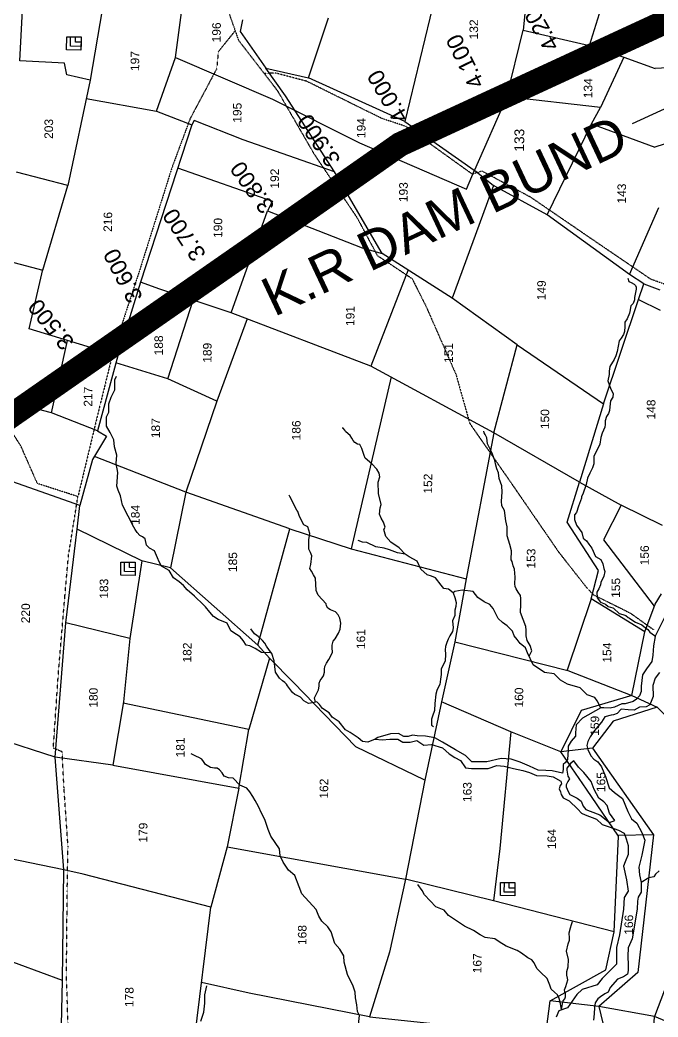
# Model space of a CAD drawing. Header units: inches. Extents: x 343459 to 349076, y 1589263 to 1597215.
# Drawn here: x 346356 to 347138, y 1591061 to 1592282 of the extents above; entities that cross this region are included whole.
import ezdxf

# ---------------------------------------------------------------- set-up
doc = ezdxf.new("R2010")
doc.units = ezdxf.units.IN
doc.header["$MEASUREMENT"] = 0
doc.linetypes.add('ACAD_ISO07W100', pattern=[3, 0, -3])
for name, color, linetype in [('BLOCK', 7, 'Continuous'), ('NALA', 4, 'Continuous'), ('SQUAREWELL', 5, 'Continuous'), ('SURVEY_BND', 7, 'Continuous'), ('SURVEY_NO', 7, 'Continuous')]:
    doc.layers.add(name, color=color, linetype=linetype)
doc.layers.add('FOOTPATH', color=150, linetype='ACAD_ISO07W100', lineweight=30)
doc.layers.add('ReservorLine_UTM44', color=7, linetype='Continuous', lineweight=30, true_color=0x9700a8)
doc.styles.get("Standard").update_dxf_attribs({"font": 'arial.ttf'})
doc.dimstyles.new('ISO-25', dxfattribs={"dimtxt": 2.5, "dimasz": 2.5, "dimexe": 1.25, "dimexo": 0.625, "dimtad": 1, "dimtxsty": 'Standard', "dimcen": 2.5, "dimadec": 0, "dimazin": 0, "dimtfac": 1, "dimtmove": 0, "dimatfit": 3, "dimfxl": 0, "dimarcsym": 0})

# ---------------------------------------------------------------- blocks, each defined once
blk = doc.blocks.new('123')
at = {"layer": 'SQUAREWELL'}
for points in [[(-3.04, 4.2), (0.8, 4.2), (0.8, 0), (-3.04, 0)], [(-1.97, 3.09), (0.8, 3.09), (0.8, 0), (-1.97, 0)], [(0.8, 0), (-0.8, 0), (-0.8, 1.65), (0.8, 1.65)]]:
    blk.add_lwpolyline(points, close=True, dxfattribs=at)

msp = doc.modelspace()

# ---------------------------------------------------------------- linework, layer by layer
at = {"layer": 'BLOCK', "color": 2}
for p in [(347111.1, 1592263), (347111.1, 1592263), (347020.3, 1592221.1), (347020.3, 1592221.1), (346929.5, 1592179.1), (346929.5, 1592179.1), (346838.7, 1592137.2), (346838.7, 1592137.2), (346755.2, 1592082.7), (346755.2, 1592082.7), (346673.3, 1592025.3), (346673.3, 1592025.3), (346591.3, 1591968.1), (346591.3, 1591968.1), (346509.2, 1591911), (346509.2, 1591911), (346427.1, 1591853.8), (346427.1, 1591853.8)]:
    msp.add_point(p, dxfattribs=at)
at = {"layer": 'FOOTPATH', "ltscale": 0.01}
for p, q in [((346610.5, 1592296), (346624.2, 1592257)), ((346620.1, 1592268.7), (346599.4, 1592243)), ((346624.2, 1592257), (346671.6, 1592195.8)), ((346599.4, 1592243), (346597.6, 1592222.4)), ((346597.6, 1592222.4), (346565.1, 1592161.4)), ((346669.1, 1592217), (346655.7, 1592216.3)), ((346707.5, 1592206.9), (346669.1, 1592217)), ((346799.9, 1592161.2), (346707.5, 1592206.9)), ((346671.6, 1592195.8), (346716.8, 1592117.7)), ((346565.1, 1592161.4), (346542.8, 1592101.5)), ((346829.3, 1592151.5), (346799.9, 1592161.2)), ((346910.7, 1592093), (346829.3, 1592151.5)), ((346716.8, 1592117.7), (346769.3, 1592039.9)), ((346542.8, 1592101.5), (346503.6, 1591976.9)), ((346922.4, 1592096.8), (346910.7, 1592093)), ((346982.5, 1592064.5), (346922.4, 1592096.8)), ((347052.3, 1592016.7), (346982.5, 1592064.5)), ((346769.3, 1592039.9), (346794.2, 1591993.5)), ((347129.2, 1591964.4), (347052.3, 1592016.7)), ((346794.2, 1591993.5), (346836.7, 1591965.3)), ((346503.6, 1591976.9), (346472, 1591880.8)), ((346836.7, 1591965.3), (346853.7, 1591931.7)), ((347258.2, 1591917.3), (347129.2, 1591964.4)), ((346853.7, 1591931.7), (346890.7, 1591847.4)), ((346472, 1591880.8), (346454.7, 1591811)), ((346890.7, 1591847.4), (346907.5, 1591787.7)), ((346454.7, 1591811), (346427.5, 1591698.1)), ((346357.6, 1591760.2), (346333.5, 1591797.8)), ((346907.5, 1591787.7), (346955.8, 1591718.3)), ((346377.9, 1591714.1), (346357.6, 1591760.2)), ((346427.5, 1591698.1), (346377.9, 1591714.1)), ((346955.8, 1591718.3), (347016.6, 1591629.9)), ((346415.9, 1591625.3), (346427.5, 1591698.1)), ((347016.6, 1591629.9), (347050.7, 1591586.6)), ((346411.4, 1591574.1), (346415.9, 1591625.3)), ((347050.7, 1591586.6), (347059.5, 1591577.7)), ((347059.5, 1591577.7), (347104.3, 1591555.4)), ((346403.5, 1591480.2), (346411.4, 1591574.1)), ((347104.3, 1591555.4), (347132.8, 1591535)), ((346397.4, 1591390), (346403.5, 1591480.2)), ((346408.2, 1591385.5), (346397.4, 1591390)), ((346410.5, 1591341.3), (346408.2, 1591385.5)), ((346415.4, 1591270), (346410.5, 1591341.3)), ((346414.4, 1591214.3), (346415.4, 1591270)), ((346413.5, 1591112.8), (346414.4, 1591214.3)), ((346416, 1591033.4), (346413.5, 1591112.8))]:
    msp.add_line(p, q, dxfattribs=at)
at = {"layer": 'NALA'}
for p, q in [((347101, 1591965.7), (347102.2, 1591961.7)), ((347102.2, 1591961.7), (347105.3, 1591960.2)), ((347105.3, 1591960.2), (347109, 1591958.5)), ((347109, 1591958.5), (347110.7, 1591956.6)), ((347110.7, 1591956.6), (347111.5, 1591954.7)), ((347111.5, 1591952), (347109.5, 1591941.8)), ((347111.5, 1591954.7), (347111.5, 1591952)), ((347105, 1591931.9), (347103.5, 1591924.7)), ((347107.9, 1591934.7), (347105, 1591931.9)), ((347109.3, 1591939.3), (347107.9, 1591934.7)), ((347109.5, 1591941.8), (347109.3, 1591939.3)), ((347103.4, 1591922.8), (347100.3, 1591915.7)), ((347103.5, 1591924.7), (347103.4, 1591922.8)), ((347097.3, 1591906.5), (347097.1, 1591900.4)), ((347097.6, 1591911.6), (347097.3, 1591906.5)), ((347100.3, 1591915.7), (347097.6, 1591911.6)), ((347095.8, 1591896.5), (347093, 1591892)), ((347097.1, 1591900.4), (347095.8, 1591896.5)), ((347090.7, 1591888.8), (347088.3, 1591875.7)), ((347093, 1591892), (347090.7, 1591888.8)), ((347086.4, 1591870.7), (347084.6, 1591865.9)), ((347088.3, 1591875.7), (347086.4, 1591870.7)), ((347079, 1591857.6), (347078.5, 1591851.6)), ((347084.6, 1591865.9), (347079, 1591857.6)), ((346472.6, 1591841.2), (346474.7, 1591845.6)), ((347078.5, 1591847.7), (347076.8, 1591839.9)), ((347078.5, 1591851.6), (347078.5, 1591847.7)), ((346472.7, 1591828.7), (346472.6, 1591841.2)), ((347076.8, 1591839.9), (347080.3, 1591829.5)), ((346468.4, 1591820), (346472.7, 1591828.7)), ((347080.3, 1591829.5), (347083.3, 1591824.5)), ((347083.3, 1591824.5), (347082.6, 1591820)), ((346465.3, 1591811.9), (346468.4, 1591820)), ((346465.5, 1591801.7), (346465.3, 1591811.9)), ((347079.9, 1591815.3), (347079, 1591808.1)), ((347082.6, 1591820), (347079.9, 1591815.3)), ((346462.5, 1591796), (346465.5, 1591801.7)), ((347077.4, 1591800), (347075.1, 1591796.3)), ((347078.9, 1591803.6), (347077.4, 1591800)), ((347079, 1591808.1), (347078.9, 1591803.6)), ((346462.7, 1591784.5), (346462.5, 1591796)), ((346467, 1591776.5), (346462.7, 1591784.5)), ((347073.6, 1591786.3), (347072.9, 1591783.2)), ((347075.1, 1591796.3), (347073.6, 1591791)), ((347073.6, 1591791), (347073.6, 1591786.3)), ((346471.5, 1591767.6), (346467, 1591776.5)), ((346752.3, 1591782.1), (346751.4, 1591782.1)), ((346754.4, 1591779.4), (346752.3, 1591782.1)), ((346755.5, 1591777.8), (346754.4, 1591779.4)), ((346758.6, 1591775), (346755.5, 1591777.8)), ((346760.9, 1591772.8), (346758.6, 1591775)), ((346762.9, 1591769.8), (346760.9, 1591772.8)), ((346925.1, 1591776.4), (346924.6, 1591778.1)), ((346926.5, 1591774.1), (346925.1, 1591776.4)), ((346928.4, 1591769.9), (346926.5, 1591774.1)), ((347069.9, 1591775.6), (347067.9, 1591770.6)), ((347072.9, 1591783.2), (347069.9, 1591775.6)), ((346472.4, 1591759.2), (346471.5, 1591767.6)), ((346764.5, 1591766.8), (346762.9, 1591769.8)), ((346766.6, 1591764.3), (346764.5, 1591766.8)), ((346769.9, 1591762.2), (346766.6, 1591764.3)), ((346772.8, 1591762.1), (346769.9, 1591762.2)), ((346775.3, 1591757.2), (346772.8, 1591762.1)), ((346929.2, 1591762.6), (346928.4, 1591769.9)), ((346930.7, 1591759.6), (346929.2, 1591762.6)), ((347067, 1591762.3), (347059.6, 1591747.2)), ((347067.9, 1591770.6), (347067, 1591762.3)), ((346475.1, 1591748.8), (346472.4, 1591759.2)), ((346474.5, 1591738.7), (346475.1, 1591748.8)), ((346778.1, 1591748.4), (346775.3, 1591757.2)), ((346779.6, 1591745.1), (346778.1, 1591748.4)), ((346932.6, 1591756.1), (346930.7, 1591759.6)), ((346935.2, 1591750.1), (346932.6, 1591756.1)), ((346936.7, 1591746.8), (346935.2, 1591750.1)), ((346476.3, 1591727.7), (346474.5, 1591738.7)), ((346787.6, 1591738.3), (346779.6, 1591745.1)), ((346793.7, 1591731.6), (346787.6, 1591738.3)), ((346938.4, 1591742.3), (346936.7, 1591746.8)), ((346939.6, 1591736.8), (346938.4, 1591742.3)), ((346940.5, 1591732), (346939.6, 1591736.8)), ((347059.5, 1591738.4), (347058, 1591733.2)), ((347059.6, 1591747.2), (347059.5, 1591738.4)), ((346475.1, 1591710.7), (346476.3, 1591727.7)), ((346796.7, 1591726.8), (346793.7, 1591731.6)), ((346797.2, 1591722.5), (346796.7, 1591726.8)), ((346942.6, 1591727.3), (346940.5, 1591732)), ((346943.5, 1591720.1), (346942.6, 1591727.3)), ((347054.5, 1591727), (347051.6, 1591720.6)), ((347058, 1591733.2), (347054.5, 1591727)), ((346795.5, 1591715.6), (346797.2, 1591722.5)), ((346795.6, 1591702), (346795.5, 1591715.6)), ((346946.9, 1591711.2), (346943.5, 1591720.1)), ((346947.1, 1591703.4), (346946.9, 1591711.2)), ((347050.1, 1591713.1), (347046.1, 1591701.1)), ((347051.6, 1591720.6), (347050.1, 1591713.1)), ((346476.9, 1591706.1), (346475.1, 1591710.7)), ((346479.5, 1591699.2), (346476.9, 1591706.1)), ((346482.2, 1591687.5), (346479.5, 1591699.2)), ((346687.1, 1591698.4), (346686.2, 1591700)), ((346798.9, 1591688.3), (346795.6, 1591702)), ((346946.3, 1591692.3), (346947.1, 1591703.4)), ((347046.1, 1591701.1), (347044.5, 1591698.3)), ((346495.9, 1591660.5), (346482.2, 1591687.5)), ((346688.7, 1591695.3), (346687.1, 1591698.4)), ((346691.4, 1591690), (346688.7, 1591695.3)), ((346695.8, 1591681.6), (346691.4, 1591690)), ((346797.9, 1591684.4), (346798.9, 1591688.3)), ((346946.7, 1591686.6), (346946.3, 1591692.3)), ((346950.1, 1591680.9), (346946.7, 1591686.6)), ((347040.9, 1591686.5), (347038.3, 1591678.8)), ((347044.6, 1591696), (347040.9, 1591686.5)), ((347044.5, 1591698.3), (347044.6, 1591696)), ((346696.8, 1591679.9), (346695.8, 1591681.6)), ((346698.6, 1591674.9), (346696.8, 1591679.9)), ((346701.7, 1591667.9), (346698.6, 1591674.9)), ((346797.1, 1591676.4), (346797.9, 1591684.4)), ((346798.9, 1591671.6), (346797.1, 1591676.4)), ((346951.8, 1591668.5), (346950.1, 1591680.9)), ((347036, 1591675.6), (347035.7, 1591670.1)), ((347038.3, 1591678.8), (347036, 1591675.6)), ((346704.1, 1591663.5), (346701.7, 1591667.9)), ((346709, 1591661.2), (346704.1, 1591663.5)), ((346801.7, 1591666.7), (346798.9, 1591671.6)), ((346804, 1591660.6), (346801.7, 1591666.7)), ((346953.2, 1591661), (346951.8, 1591668.5)), ((347035.7, 1591670.1), (347038.1, 1591663.1)), ((347038.1, 1591663.1), (347044.8, 1591654.1)), ((346497.6, 1591658), (346495.9, 1591660.5)), ((346499.9, 1591654.2), (346497.6, 1591658)), ((346503.5, 1591650.6), (346499.9, 1591654.2)), ((346506.5, 1591649), (346503.5, 1591650.6)), ((346711.7, 1591652.7), (346709, 1591661.2)), ((346710.5, 1591645.2), (346711.7, 1591652.7)), ((346802.2, 1591657.6), (346804, 1591660.6)), ((346804.9, 1591649.1), (346802.2, 1591657.6)), ((346953.3, 1591649.9), (346953.2, 1591661)), ((346956.7, 1591639.5), (346953.3, 1591649.9)), ((347044.8, 1591654.1), (347046.3, 1591647.2)), ((346509.7, 1591646.3), (346506.5, 1591649)), ((346511.4, 1591638.8), (346509.7, 1591646.3)), ((346515.2, 1591634.9), (346511.4, 1591638.8)), ((346710.4, 1591640.2), (346710.5, 1591645.2)), ((346710.5, 1591633.9), (346710.4, 1591640.2)), ((346776.3, 1591642.1), (346770.8, 1591644.4)), ((346781.4, 1591641.8), (346776.3, 1591642.1)), ((346792.3, 1591636.5), (346781.4, 1591641.8)), ((346811, 1591642.2), (346804.9, 1591649.1)), ((346821.1, 1591635.2), (346811, 1591642.2)), ((346958.8, 1591631.7), (346956.7, 1591639.5)), ((347046.3, 1591647.2), (347050.7, 1591644)), ((347050.7, 1591644), (347053.5, 1591640)), ((347053.5, 1591640), (347057.1, 1591634.8)), ((346521.5, 1591631.7), (346515.2, 1591634.9)), ((346524.9, 1591623.2), (346521.5, 1591631.7)), ((346712.6, 1591629.7), (346710.5, 1591633.9)), ((346714.2, 1591625.6), (346712.6, 1591629.7)), ((346712.7, 1591615.1), (346714.2, 1591625.6)), ((346802.6, 1591635), (346792.3, 1591636.5)), ((346809.1, 1591632.9), (346802.6, 1591635)), ((346819, 1591629.3), (346809.1, 1591632.9)), ((346828.4, 1591627.6), (346819, 1591629.3)), ((346828.4, 1591627.6), (346821.1, 1591635.2)), ((346833.4, 1591624.5), (346828.4, 1591627.6)), ((346958.3, 1591620.6), (346958.8, 1591631.7)), ((347057.1, 1591634.8), (347061.4, 1591624.6)), ((346526.9, 1591618.1), (346524.9, 1591623.2)), ((346530, 1591612.8), (346526.9, 1591618.1)), ((346711.7, 1591610.1), (346712.7, 1591615.1)), ((346843.1, 1591619.2), (346833.4, 1591624.5)), ((346847.6, 1591609.1), (346843.1, 1591619.2)), ((346959.4, 1591618.8), (346958.3, 1591620.6)), ((346960.8, 1591613.1), (346959.4, 1591618.8)), ((347061.4, 1591624.6), (347068.1, 1591621.1)), ((347068.1, 1591621.1), (347070.5, 1591615.6)), ((347070.5, 1591615.6), (347071.9, 1591609.9)), ((346539.2, 1591607.7), (346530, 1591612.8)), ((346544.5, 1591598.4), (346539.2, 1591607.7)), ((346713.5, 1591606.8), (346711.7, 1591610.1)), ((346716, 1591602.1), (346713.5, 1591606.8)), ((346718.6, 1591598.2), (346716, 1591602.1)), ((346855.3, 1591602.3), (346847.6, 1591609.1)), ((346860.5, 1591600.5), (346855.3, 1591602.3)), ((346962.5, 1591609.2), (346960.8, 1591613.1)), ((346962.9, 1591604.3), (346962.5, 1591609.2)), ((346963.1, 1591599.3), (346962.9, 1591604.3)), ((347072.8, 1591606.5), (347071.6, 1591600.6)), ((347071.9, 1591609.9), (347072.8, 1591606.5)), ((346551.5, 1591593.5), (346544.5, 1591598.4)), ((346557, 1591589.4), (346551.5, 1591593.5)), ((346561.3, 1591583.9), (346557, 1591589.4)), ((346719.5, 1591583.2), (346718.6, 1591598.2)), ((346865.7, 1591598.5), (346860.5, 1591600.5)), ((346872.7, 1591589.6), (346865.7, 1591598.5)), ((346875.9, 1591585.4), (346872.7, 1591589.6)), ((346962.7, 1591591.3), (346963.1, 1591599.3)), ((346963.1, 1591588.1), (346962.7, 1591591.3)), ((347067.7, 1591590.1), (347065.6, 1591585)), ((347068.1, 1591592.8), (347067.7, 1591590.1)), ((347071.6, 1591600.6), (347068.1, 1591592.8)), ((346570.4, 1591576), (346561.3, 1591583.9)), ((346722, 1591577.5), (346719.5, 1591583.2)), ((346731.5, 1591566.7), (346722, 1591577.5)), ((346881.6, 1591584.9), (346875.9, 1591585.4)), ((346887.3, 1591580.1), (346881.6, 1591584.9)), ((346889.2, 1591581.7), (346887.3, 1591580.1)), ((346887.3, 1591580.1), (346889.3, 1591574.7)), ((346898.1, 1591583.4), (346889.2, 1591581.7)), ((346911.9, 1591581.8), (346898.1, 1591583.4)), ((346917.6, 1591574.7), (346911.9, 1591581.8)), ((346964.5, 1591585.3), (346963.1, 1591588.1)), ((346966.8, 1591581.2), (346964.5, 1591585.3)), ((346969.5, 1591577), (346966.8, 1591581.2)), ((346970, 1591573.1), (346969.5, 1591577)), ((347065.6, 1591585), (347063, 1591581.2)), ((347063, 1591581.2), (347063.5, 1591574.2)), ((347134.6, 1591526.9), (347160.6, 1591579.1)), ((346581.2, 1591565.6), (346570.4, 1591576)), ((346583.8, 1591563), (346581.2, 1591565.6)), ((346732.1, 1591564.4), (346731.5, 1591566.7)), ((346733.5, 1591561.4), (346732.1, 1591564.4)), ((346889.3, 1591574.7), (346890.7, 1591568.4)), ((346890.7, 1591568.4), (346890.5, 1591563.4)), ((346925.1, 1591569.1), (346917.6, 1591574.7)), ((346932.2, 1591566.1), (346925.1, 1591569.1)), ((346936.1, 1591561), (346932.2, 1591566.1)), ((346969.8, 1591556.3), (346970, 1591566.3)), ((346970, 1591566.3), (346970, 1591573.1)), ((347063.5, 1591574.2), (347067.5, 1591568.9)), ((347067.5, 1591568.9), (347073.8, 1591566.4)), ((347073.8, 1591566.4), (347077.1, 1591563.6)), ((346589.2, 1591556.6), (346583.8, 1591563)), ((346593.5, 1591551.2), (346589.2, 1591556.6)), ((346736.9, 1591559.3), (346733.5, 1591561.4)), ((346743, 1591556.8), (346736.9, 1591559.3)), ((346746.2, 1591553.4), (346743, 1591556.8)), ((346748.5, 1591549), (346746.2, 1591553.4)), ((346889.4, 1591552.5), (346886.3, 1591545.9)), ((346890.5, 1591563.4), (346889.4, 1591559)), ((346889.4, 1591559), (346889.4, 1591556.5)), ((346889.4, 1591556.5), (346889.4, 1591552.5)), ((346942.5, 1591548.8), (346936.1, 1591561)), ((346976.2, 1591539.1), (346969.8, 1591556.3)), ((347077.1, 1591563.6), (347082.8, 1591562)), ((347082.8, 1591562), (347083.6, 1591561.4)), ((347083.6, 1591561.4), (347090.4, 1591555.1)), ((347090.4, 1591555.1), (347095.2, 1591553.7)), ((347095.2, 1591553.7), (347098.7, 1591552.6)), ((347098.7, 1591552.6), (347101.5, 1591550.2)), ((346599.4, 1591547.6), (346593.5, 1591551.2)), ((346610.3, 1591543.2), (346599.4, 1591547.6)), ((346614.9, 1591533.6), (346610.3, 1591543.2)), ((346749.5, 1591543), (346748.5, 1591549)), ((346748.6, 1591535.8), (346749.5, 1591543)), ((346886.3, 1591545.9), (346887, 1591537.2)), ((346947.7, 1591543.9), (346942.5, 1591548.8)), ((346953.2, 1591540), (346947.7, 1591543.9)), ((346959.8, 1591533.3), (346953.2, 1591540)), ((347101.5, 1591550.2), (347103.1, 1591549.1)), ((347103.1, 1591549.1), (347105.9, 1591547)), ((347105.9, 1591547), (347110.7, 1591544.2)), ((347110.7, 1591544.2), (347118.3, 1591541)), ((347118.3, 1591541), (347122.9, 1591537.4)), ((346621.7, 1591529.3), (346614.9, 1591533.6)), ((346626.1, 1591526.5), (346621.7, 1591529.3)), ((346643.7, 1591530.2), (346639.5, 1591536)), ((346646.6, 1591527.8), (346643.7, 1591530.2)), ((346648.3, 1591526.7), (346646.6, 1591527.8)), ((346742.8, 1591524), (346746.8, 1591530.7)), ((346746.8, 1591530.7), (346748.6, 1591535.8)), ((346886.2, 1591533), (346883.2, 1591527.5)), ((346887, 1591537.2), (346886.2, 1591533)), ((346962, 1591527.7), (346959.8, 1591533.3)), ((346965.4, 1591523), (346962, 1591527.7)), ((346976.8, 1591534.3), (346976.2, 1591539.1)), ((346976.8, 1591527.6), (346976.8, 1591534.3)), ((347122.9, 1591537.4), (347125.5, 1591535.3)), ((347125.5, 1591535.3), (347128.3, 1591531.9)), ((347128.3, 1591531.9), (347130.8, 1591530)), ((347130.8, 1591530), (347133.9, 1591528)), ((347133.9, 1591528), (347134.6, 1591526.9)), ((346629.8, 1591521.9), (346626.1, 1591526.5)), ((346633.8, 1591516.2), (346629.8, 1591521.9)), ((346638.2, 1591515.3), (346633.8, 1591516.2)), ((346653.6, 1591521.7), (346648.3, 1591526.7)), ((346656.5, 1591518.4), (346653.6, 1591521.7)), ((346658.7, 1591514.7), (346656.5, 1591518.4)), ((346738.8, 1591516.1), (346740.2, 1591521.2)), ((346738.8, 1591513), (346738.8, 1591516.1)), ((346740.2, 1591521.2), (346742.8, 1591524)), ((346879.3, 1591519.4), (346877.8, 1591514.6)), ((346881.1, 1591523.5), (346879.3, 1591519.4)), ((346883.2, 1591527.5), (346881.1, 1591523.5)), ((346969.3, 1591518.3), (346965.4, 1591523)), ((346975.8, 1591513), (346969.3, 1591518.3)), ((346978, 1591521.9), (346976.8, 1591527.6)), ((346981.4, 1591515.9), (346978, 1591521.9)), ((346983.4, 1591509.1), (346981.4, 1591515.9)), ((347134.6, 1591526.9), (347132.7, 1591515.1)), ((346644.7, 1591512.2), (346638.2, 1591515.3)), ((346652.6, 1591507.1), (346644.7, 1591512.2)), ((346664.5, 1591506.7), (346652.6, 1591507.1)), ((346662.1, 1591509.7), (346658.7, 1591514.7)), ((346665.2, 1591505.9), (346662.1, 1591509.7)), ((346667.9, 1591497.1), (346665.2, 1591505.9)), ((346737.4, 1591503.1), (346739.2, 1591507.5)), ((346739.2, 1591507.5), (346738.8, 1591513)), ((346878, 1591505.1), (346877.4, 1591496.6)), ((346877.8, 1591514.6), (346877.6, 1591510.6)), ((346877.6, 1591510.6), (346878, 1591505.1)), ((346978.3, 1591506.6), (346975.8, 1591513)), ((346985.2, 1591492), (346978.3, 1591506.6)), ((346980.2, 1591502.7), (346983.4, 1591509.1)), ((347131.7, 1591503.7), (347130.5, 1591496.2)), ((347132.7, 1591515.1), (347131.7, 1591503.7)), ((346669.4, 1591482.9), (346667.9, 1591497.1)), ((346729.8, 1591489.8), (346731.9, 1591493.9)), ((346731.9, 1591493.9), (346734.9, 1591498.7)), ((346734.9, 1591498.7), (346737.4, 1591503.1)), ((346874.5, 1591491.1), (346872.4, 1591486.7)), ((346877.4, 1591496.6), (346874.5, 1591491.1)), ((346999, 1591482.5), (346985.2, 1591492)), ((347130.5, 1591496.2), (347123.9, 1591487.1)), ((346672.2, 1591479.2), (346669.4, 1591482.9)), ((346674.5, 1591475.5), (346672.2, 1591479.2)), ((346728.3, 1591478.6), (346729.5, 1591482.9)), ((346729.5, 1591486.6), (346729.8, 1591489.8)), ((346729.5, 1591482.9), (346729.5, 1591486.6)), ((346872.3, 1591480), (346871.8, 1591474.5)), ((346872.4, 1591486.7), (346872.3, 1591480)), ((347010.9, 1591480.9), (346999, 1591482.5)), ((347018.8, 1591473.1), (347010.9, 1591480.9)), ((347119.2, 1591479.8), (347117.6, 1591466)), ((347123.9, 1591487.1), (347119.2, 1591479.8)), ((347140, 1591482.5), (347134.8, 1591475.7)), ((346678.2, 1591472.3), (346674.5, 1591475.5)), ((346681, 1591470.3), (346678.2, 1591472.3)), ((346682.9, 1591468.2), (346681, 1591470.3)), ((346684.4, 1591466.3), (346682.9, 1591468.2)), ((346722.9, 1591466), (346723, 1591469.7)), ((346723, 1591469.7), (346724.3, 1591472.7)), ((346724.3, 1591472.7), (346726.8, 1591475.9)), ((346726.8, 1591475.9), (346728.3, 1591478.6)), ((346870.7, 1591468), (346868.7, 1591464.2)), ((346871.8, 1591474.5), (346870.7, 1591468)), ((347027.3, 1591468.4), (347018.8, 1591473.1)), ((347042.7, 1591464), (347027.3, 1591468.4)), ((347134.8, 1591475.7), (347131.7, 1591466.6)), ((346686.7, 1591463.2), (346684.4, 1591466.3)), ((346690.3, 1591458.1), (346686.7, 1591463.2)), ((346693.2, 1591455.6), (346690.3, 1591458.1)), ((346696.3, 1591454.5), (346693.2, 1591455.6)), ((346700.1, 1591452.6), (346696.3, 1591454.5)), ((346717.2, 1591451.8), (346722.2, 1591461.2)), ((346722.2, 1591461.2), (346722.9, 1591466)), ((346866, 1591456), (346864.6, 1591444.6)), ((346867.3, 1591460.5), (346866, 1591456)), ((346868.7, 1591464.2), (346867.3, 1591460.5)), ((347051.4, 1591455.4), (347042.7, 1591464)), ((347060.8, 1591452.2), (347051.4, 1591455.4)), ((347117.6, 1591459.3), (347115.4, 1591454.2)), ((347117.6, 1591466), (347117.6, 1591459.3)), ((347131.7, 1591466.6), (347132.2, 1591453.3)), ((346704.3, 1591447.8), (346700.1, 1591452.6)), ((346710, 1591444.7), (346704.3, 1591447.8)), ((346716.8, 1591445.8), (346710, 1591444.7)), ((346720.2, 1591446.6), (346716.8, 1591445.8)), ((346718.5, 1591446.2), (346717.2, 1591451.8)), ((346723.3, 1591443.4), (346720.2, 1591446.6)), ((346727, 1591438.4), (346723.3, 1591443.4)), ((346864.6, 1591444.6), (346864.5, 1591436)), ((347063.6, 1591448.1), (347060.8, 1591452.2)), ((347068.2, 1591439.2), (347063.6, 1591448.1)), ((347093.9, 1591444.3), (347084.8, 1591440.2)), ((347097.9, 1591444.3), (347093.9, 1591444.3)), ((347107.9, 1591447), (347097.9, 1591444.3)), ((347111.9, 1591450), (347107.9, 1591447)), ((347115.4, 1591454.2), (347111.9, 1591450)), ((347128.3, 1591442.9), (347123.8, 1591440.6)), ((347132.2, 1591453.3), (347128.3, 1591442.9)), ((346735.4, 1591433.3), (346727, 1591438.4)), ((346739, 1591428.1), (346735.4, 1591433.3)), ((346864.5, 1591436), (346861.8, 1591429.1)), ((347068.2, 1591439.2), (347045.6, 1591426.6)), ((347071.7, 1591439.2), (347068.2, 1591439.2)), ((347079.4, 1591439.1), (347071.7, 1591439.2)), ((347080.9, 1591430.2), (347073, 1591428.3)), ((347084.8, 1591440.2), (347079.4, 1591439.1)), ((347083.8, 1591430.6), (347080.9, 1591430.2)), ((347088, 1591432.6), (347083.8, 1591430.6)), ((347092.8, 1591437.6), (347088, 1591432.6)), ((347101.6, 1591437.1), (347092.8, 1591437.6)), ((347109, 1591436.4), (347101.6, 1591437.1)), ((347115.3, 1591440), (347109, 1591436.4)), ((347123.8, 1591440.6), (347115.3, 1591440)), ((346747.4, 1591422.1), (346739, 1591428.1)), ((346755.5, 1591412.5), (346747.4, 1591422.1)), ((346860.6, 1591425.3), (346860.5, 1591418)), ((346860.5, 1591418), (346863.1, 1591416.4)), ((346861.8, 1591429.1), (346860.6, 1591425.3)), ((347037.9, 1591418.5), (347037.1, 1591408.9)), ((347045.6, 1591426.6), (347037.9, 1591418.5)), ((347069.1, 1591422), (347060.3, 1591411.7)), ((347073, 1591428.3), (347069.1, 1591422)), ((346761.1, 1591409), (346755.5, 1591412.5)), ((346766.1, 1591405.7), (346761.1, 1591409)), ((346770.9, 1591402.6), (346766.1, 1591405.7)), ((346810.6, 1591407.7), (346794.9, 1591402.9)), ((346820.1, 1591407.8), (346810.6, 1591407.7)), ((346826.9, 1591404.3), (346820.1, 1591407.8)), ((346837.4, 1591405.8), (346832, 1591404.2)), ((346843.2, 1591405), (346837.4, 1591405.8)), ((347037.1, 1591408.9), (347037, 1591404.7)), ((347060.3, 1591411.7), (347055.1, 1591404)), ((346776, 1591398.2), (346770.9, 1591402.6)), ((346782.8, 1591397.5), (346776, 1591398.2)), ((346791.6, 1591400.8), (346782.8, 1591397.5)), ((346794.9, 1591402.9), (346791.6, 1591400.8)), ((346791.6, 1591400.8), (346800.2, 1591400.3)), ((346800.2, 1591400.3), (346809.5, 1591400.9)), ((346809.5, 1591400.9), (346819.3, 1591400.8)), ((346819.3, 1591400.8), (346825.5, 1591397.3)), ((346825.5, 1591397.3), (346834.4, 1591397.4)), ((346832, 1591404.2), (346826.9, 1591404.3)), ((346834.4, 1591397.4), (346842.8, 1591399.2)), ((346842.8, 1591399.2), (346851.1, 1591393.8)), ((346853.4, 1591404.7), (346843.2, 1591405)), ((346851.1, 1591393.8), (346860.8, 1591394.4)), ((346864.8, 1591402.5), (346853.4, 1591404.7)), ((346860.8, 1591394.4), (346874.1, 1591390.5)), ((346874.3, 1591397.1), (346864.8, 1591402.5)), ((346890, 1591387.8), (346874.3, 1591397.1)), ((347031.9, 1591398.5), (347028.1, 1591392.4)), ((347037, 1591404.7), (347031.9, 1591398.5)), ((347052, 1591398.3), (347050.8, 1591393.1)), ((347055.1, 1591404), (347052, 1591398.3)), ((346572.7, 1591379.8), (346566.3, 1591383.1)), ((346566.3, 1591383.1), (346566.3, 1591383.1)), ((346874.1, 1591390.5), (346882.2, 1591382.9)), ((346882.2, 1591382.9), (346889.2, 1591378.6)), ((346902.5, 1591380.9), (346890, 1591387.8)), ((347028, 1591387.8), (347027.2, 1591376.1)), ((347028.1, 1591392.4), (347028, 1591387.8)), ((347050.8, 1591393.1), (347052, 1591388.5)), ((347052, 1591388.5), (347055.8, 1591380.4)), ((346575.7, 1591378.5), (346572.7, 1591379.8)), ((346579.2, 1591376.6), (346575.7, 1591378.5)), ((346581.5, 1591373.7), (346579.2, 1591376.6)), ((346583.8, 1591369.8), (346581.5, 1591373.7)), ((346589.8, 1591366.3), (346583.8, 1591369.8)), ((346889.2, 1591378.6), (346896.2, 1591374.7)), ((346896.2, 1591374.7), (346902.2, 1591365.8)), ((346910.1, 1591373.4), (346902.5, 1591380.9)), ((346918.5, 1591373.3), (346910.1, 1591373.4)), ((346928.3, 1591373.3), (346918.5, 1591373.3)), ((346946.2, 1591377.3), (346928.3, 1591373.3)), ((346958.3, 1591376.5), (346946.2, 1591377.3)), ((346969.2, 1591372.7), (346958.3, 1591376.5)), ((346980.8, 1591367.9), (346969.2, 1591372.7)), ((347022.1, 1591369.9), (347022, 1591364)), ((347024.9, 1591372.4), (347022.1, 1591369.9)), ((347027.2, 1591376.1), (347024.9, 1591372.4)), ((347031.5, 1591371.4), (347026.4, 1591365.6)), ((347035.2, 1591374.3), (347031.5, 1591371.4)), ((347040.6, 1591366.8), (347035.2, 1591374.3)), ((347055.8, 1591380.4), (347059.4, 1591376.5)), ((347059.4, 1591376.5), (347064.4, 1591373.1)), ((347064.4, 1591373.1), (347068.9, 1591367.1)), ((346594.7, 1591365.4), (346589.8, 1591366.3)), ((346597.9, 1591365.4), (346594.7, 1591365.4)), ((346601, 1591363.5), (346597.9, 1591365.4)), ((346604.1, 1591359.7), (346601, 1591363.5)), ((346606.8, 1591355.5), (346604.1, 1591359.7)), ((346902.2, 1591365.8), (346909.7, 1591365)), ((346909.7, 1591365), (346917.4, 1591365)), ((346917.4, 1591365), (346925.1, 1591364.9)), ((346925.1, 1591364.9), (346930, 1591365)), ((346930, 1591365), (346940.5, 1591368.8)), ((346940.5, 1591368.8), (346949.8, 1591367.9)), ((346949.8, 1591367.9), (346961, 1591364.9)), ((346961, 1591364.9), (346972.5, 1591362.5)), ((346972.5, 1591362.5), (346980.9, 1591360.2)), ((346991.5, 1591363.1), (346980.8, 1591367.9)), ((346980.9, 1591360.2), (346989.1, 1591356.3)), ((347000.8, 1591362.4), (346991.5, 1591363.1)), ((347008.3, 1591362.1), (347000.8, 1591362.4)), ((347021, 1591359.4), (347008.3, 1591362.1)), ((347022, 1591364), (347021, 1591359.4)), ((347026.4, 1591365.6), (347026.4, 1591363)), ((347026.4, 1591363), (347027.8, 1591355.8)), ((347047.4, 1591360.3), (347040.6, 1591366.8)), ((347056.4, 1591349.3), (347047.4, 1591360.3)), ((347068.9, 1591367.1), (347073.7, 1591355.2)), ((346611.8, 1591353.6), (346606.8, 1591355.5)), ((346617.8, 1591353), (346611.8, 1591353.6)), ((346625.9, 1591344.7), (346617.8, 1591353)), ((346634.5, 1591340.8), (346625.9, 1591344.7)), ((346989.1, 1591356.3), (347002.4, 1591356.2)), ((347002.4, 1591356.2), (347009.6, 1591354.7)), ((347009.6, 1591354.7), (347018.9, 1591349.5)), ((347019.9, 1591346.4), (347018.2, 1591344.1)), ((347018.9, 1591349.5), (347019.9, 1591346.4)), ((347025.7, 1591345), (347025.6, 1591342.6)), ((347027.6, 1591349.2), (347025.7, 1591345)), ((347029.8, 1591352.4), (347027.6, 1591349.2)), ((347027.8, 1591355.8), (347027.8, 1591355.8)), ((347027.8, 1591355.8), (347029.8, 1591352.4)), ((347059.9, 1591339.5), (347056.4, 1591349.3)), ((347073.7, 1591355.2), (347078.3, 1591341.2)), ((346638, 1591336.4), (346634.5, 1591340.8)), ((346641.7, 1591330.6), (346638, 1591336.4)), ((347018.2, 1591344.1), (347017.1, 1591340.1)), ((347017.1, 1591340.1), (347018.5, 1591336.4)), ((347018.5, 1591336.4), (347019.4, 1591333.2)), ((347019.4, 1591333.2), (347022, 1591329.2)), ((347025.6, 1591342.6), (347028, 1591336.7)), ((347028, 1591336.7), (347030.1, 1591333.3)), ((347030.1, 1591333.3), (347033.4, 1591331.4)), ((347065.5, 1591328.9), (347059.9, 1591339.5)), ((347078.3, 1591341.2), (347085, 1591335.5)), ((347085, 1591335.5), (347094.8, 1591328.4)), ((346644.8, 1591325.8), (346641.7, 1591330.6)), ((346648.9, 1591318.7), (346644.8, 1591325.8)), ((347022, 1591329.2), (347029.2, 1591325.6)), ((347029.2, 1591325.6), (347039.8, 1591315.3)), ((347033.4, 1591331.4), (347039.3, 1591328.6)), ((347039.3, 1591328.6), (347043.9, 1591325.1)), ((347043.9, 1591325.1), (347046.3, 1591318.8)), ((347071.7, 1591324.1), (347065.5, 1591328.9)), ((347075.9, 1591319.7), (347071.7, 1591324.1)), ((347094.8, 1591328.4), (347101.3, 1591312.4)), ((346652.4, 1591310.5), (346648.9, 1591318.7)), ((346656.5, 1591302.6), (346652.4, 1591310.5)), ((347039.8, 1591315.3), (347044.4, 1591310.4)), ((347044.4, 1591310.4), (347049, 1591308.1)), ((347046.3, 1591318.8), (347049.8, 1591314.9)), ((347049, 1591308.1), (347062.7, 1591303.1)), ((347049.8, 1591314.9), (347054.9, 1591312.7)), ((347054.9, 1591312.7), (347066.8, 1591308.1)), ((347066.8, 1591308.1), (347078.9, 1591299.1)), ((347078.9, 1591310.5), (347075.9, 1591319.7)), ((347085.1, 1591301.4), (347078.9, 1591310.5)), ((347101.3, 1591312.4), (347105.6, 1591303.5)), ((346658.1, 1591297.7), (346656.5, 1591302.6)), ((346660.6, 1591290.2), (346658.1, 1591297.7)), ((347062.7, 1591303.1), (347069.7, 1591296.6)), ((347069.7, 1591296.6), (347078.3, 1591293.5)), ((347078.9, 1591299.1), (347085.1, 1591301.4)), ((347105.6, 1591303.5), (347112.1, 1591298)), ((347112.1, 1591298), (347118.3, 1591286.7)), ((346664, 1591282), (346660.6, 1591290.2)), ((347078.3, 1591293.5), (347089.8, 1591289.5)), ((347089.8, 1591289.5), (347096.7, 1591286)), ((347096.7, 1591286), (347099.3, 1591278.9)), ((347118.3, 1591286.7), (347121.9, 1591277.1)), ((346674.5, 1591266.6), (346664, 1591282)), ((347099.3, 1591278.9), (347101.5, 1591270.6)), ((347121.9, 1591277.1), (347118.5, 1591258.7)), ((346675.1, 1591258.2), (346674.5, 1591266.6)), ((347101.4, 1591259.8), (347098.1, 1591250.6)), ((347101.5, 1591270.6), (347101.4, 1591259.8)), ((346678.9, 1591250.2), (346675.1, 1591258.2)), ((346685.5, 1591240.5), (346678.9, 1591250.2)), ((347098.1, 1591250.6), (347095.9, 1591245.3)), ((347118.5, 1591258.7), (347114.5, 1591244.3)), ((346693.4, 1591234.1), (346685.5, 1591240.5)), ((347095.9, 1591245.3), (347099.4, 1591228.6)), ((347114.5, 1591244.3), (347115.5, 1591234.7)), ((347115.5, 1591234.7), (347117.7, 1591225.6)), ((347135, 1591235.8), (347132.9, 1591232.3)), ((347139.6, 1591239.5), (347135, 1591235.8)), ((346698.4, 1591219.9), (346693.4, 1591234.1)), ((346849.2, 1591215.6), (346844.1, 1591223.1)), ((347099.4, 1591228.6), (347101.6, 1591214.8)), ((347117.7, 1591225.6), (347117.5, 1591213.6)), ((347126.7, 1591231.1), (347117.7, 1591225.6)), ((347132.9, 1591232.3), (347126.7, 1591231.1)), ((346701.9, 1591211.6), (346698.4, 1591219.9)), ((346719.5, 1591192.4), (346701.9, 1591211.6)), ((346852, 1591210.3), (346849.2, 1591215.6)), ((346865.9, 1591195.4), (346852, 1591210.3)), ((347101.6, 1591214.8), (347096.5, 1591207.2)), ((347117.5, 1591213.6), (347113.8, 1591207.3)), ((347096.5, 1591207.2), (347095.8, 1591192.7)), ((347113, 1591202.5), (347112.8, 1591192.7)), ((347113.8, 1591207.3), (347113, 1591202.5)), ((346722.5, 1591184.1), (346719.5, 1591192.4)), ((346876.2, 1591191.4), (346865.9, 1591195.4)), ((346881.6, 1591185.1), (346876.2, 1591191.4)), ((347095.8, 1591192.7), (347091.1, 1591161.3)), ((347112.8, 1591192.7), (347106.6, 1591156.2)), ((346726.4, 1591178.1), (346722.5, 1591184.1)), ((346733.6, 1591171), (346726.4, 1591178.1)), ((346901, 1591172.1), (346881.6, 1591185.1)), ((347030.8, 1591170), (347032, 1591173.9)), ((347032, 1591173.9), (347033.3, 1591177.6)), ((346737.7, 1591164.9), (346733.6, 1591171)), ((346742.2, 1591150.5), (346737.7, 1591164.9)), ((346912, 1591166.7), (346901, 1591172.1)), ((346920.2, 1591161.2), (346912, 1591166.7)), ((347029.2, 1591163.7), (347030.8, 1591170)), ((347029.7, 1591157.3), (347029.2, 1591163.7)), ((347091.1, 1591161.3), (347087.4, 1591145.8)), ((346748.5, 1591143.7), (346742.2, 1591150.5)), ((346926.5, 1591158.2), (346920.2, 1591161.2)), ((346938.3, 1591156.3), (346926.5, 1591158.2)), ((346943.5, 1591152.6), (346938.3, 1591156.3)), ((346952.1, 1591147.3), (346943.5, 1591152.6)), ((347026.1, 1591141.4), (347028.2, 1591150.2)), ((347028.2, 1591150.2), (347029.8, 1591154.6)), ((347029.8, 1591154.6), (347029.7, 1591157.3)), ((347106.6, 1591156.2), (347101.5, 1591145.5)), ((346753.1, 1591135.5), (346748.5, 1591143.7)), ((346965.8, 1591142.2), (346952.1, 1591147.3)), ((346970.8, 1591138.8), (346965.8, 1591142.2)), ((346978.5, 1591133.2), (346970.8, 1591138.8)), ((347028.3, 1591131), (347026.1, 1591141.4)), ((347087.4, 1591145.8), (347087.2, 1591125.4)), ((347101.5, 1591145.5), (347101.1, 1591135.3)), ((346753.6, 1591127.7), (346753.1, 1591135.5)), ((346757.8, 1591112.9), (346753.6, 1591127.7)), ((346983.4, 1591130.8), (346978.5, 1591133.2)), ((346986.5, 1591127.2), (346983.4, 1591130.8)), ((346989.5, 1591120.1), (346986.5, 1591127.2)), ((347027.9, 1591122.1), (347028.3, 1591131)), ((347087.2, 1591125.4), (347069.6, 1591107.9)), ((347101.1, 1591135.3), (347101.4, 1591124.3)), ((346764.9, 1591098.4), (346757.8, 1591112.9)), ((346994.3, 1591115.7), (346989.5, 1591120.1)), ((347002.4, 1591107.8), (346994.3, 1591115.7)), ((347026.4, 1591116.2), (347027.9, 1591122.1)), ((347026.4, 1591111.8), (347026.4, 1591116.2)), ((347100.9, 1591113.2), (347095.7, 1591109.7)), ((347101.4, 1591117.5), (347100.9, 1591113.2)), ((347101.4, 1591124.3), (347101.4, 1591117.5)), ((347005.5, 1591099.7), (347002.4, 1591107.8)), ((347025.2, 1591098.1), (347027.6, 1591106.1)), ((347027.3, 1591108.1), (347026.4, 1591111.8)), ((347027.6, 1591106.1), (347027.3, 1591108.1)), ((347063.4, 1591100.2), (347045.4, 1591094.4)), ((347069.6, 1591107.9), (347063.4, 1591100.2)), ((347088.4, 1591107.2), (347079.6, 1591096.7)), ((347095.7, 1591109.7), (347088.4, 1591107.2)), ((346582.9, 1591087.9), (346585.3, 1591098.8)), ((346767.2, 1591090.9), (346764.9, 1591098.4)), ((346767.5, 1591084.2), (346767.2, 1591090.9)), ((347007.2, 1591094.7), (347005.5, 1591099.7)), ((347011.3, 1591090.9), (347007.2, 1591094.7)), ((347014.9, 1591088), (347011.3, 1591090.9)), ((347017, 1591083.5), (347014.9, 1591088)), ((347023.6, 1591093.9), (347025.2, 1591098.1)), ((347023.8, 1591091.6), (347023.6, 1591093.9)), ((347024.7, 1591089.3), (347023.8, 1591091.6)), ((347025, 1591085.5), (347024.7, 1591089.3)), ((347038.6, 1591088.3), (347027.4, 1591071.9)), ((347045.4, 1591094.4), (347038.6, 1591088.3)), ((347073.1, 1591088.9), (347067.6, 1591085.3)), ((347077.1, 1591091), (347073.1, 1591088.9)), ((347079.6, 1591096.7), (347077.1, 1591091)), ((346581.6, 1591066.6), (346583, 1591077.4)), ((346583, 1591077.4), (346582.9, 1591087.9)), ((346769.1, 1591075.6), (346767.5, 1591084.2)), ((347018.5, 1591077.2), (347017, 1591083.5)), ((347020.1, 1591069.5), (347018.5, 1591077.2)), ((347020.1, 1591069.5), (347021, 1591076.7)), ((347021, 1591076.7), (347021.8, 1591080.6)), ((347021.8, 1591080.6), (347024, 1591083)), ((347024, 1591083), (347025, 1591085.5)), ((347061.1, 1591078.1), (347060.3, 1591072.1)), ((347064.3, 1591082.8), (347061.1, 1591078.1)), ((347067.6, 1591085.3), (347064.3, 1591082.8)), ((346578.2, 1591055.6), (346581.6, 1591066.6)), ((346769.9, 1591067.3), (346769.1, 1591075.6)), ((346772.6, 1591062.5), (346769.9, 1591067.3)), ((347016.8, 1591068.4), (347013.2, 1591060.5)), ((347027.4, 1591071.9), (347016.8, 1591068.4)), ((347059.9, 1591064.4), (347059.2, 1591056.9)), ((347060.3, 1591072.1), (347059.9, 1591064.4)), ((346771.1, 1591051.5), (346772.6, 1591062.5))]:
    msp.add_line(p, q, dxfattribs=at)
at = {"layer": 'ReservorLine_UTM44', "color": 5, "const_width": 30}
msp.add_lwpolyline([(348926.1, 1593316), (348803.9, 1593316), (348583.2, 1593281.8), (348433, 1593025.6), (348251.3, 1592716.2), (348239.4, 1592710.5), (347738.8, 1592542.6), (347645.1, 1592509.8), (346822.1, 1592129.5), (346643.2, 1592004.2), (346155.5, 1591664.8), (345984.5, 1591624.9), (345690.5, 1591564.4), (345486.4, 1591610.3), (345041.1, 1591408.8), (344997.1, 1591394.1)], dxfattribs=at)
at = {"layer": 'SURVEY_BND'}
for p, q in [((346892.3, 1592423), (346827.8, 1592157.7)), ((347054.4, 1592250.7), (347096.5, 1592388.4)), ((346356.5, 1592231.7), (346361.7, 1592334)), ((346547.2, 1592235.8), (346559.3, 1592329.9)), ((346979.4, 1592331.8), (346973.1, 1592269.4)), ((346457.4, 1592294.5), (346442.5, 1592208.2)), ((346629.1, 1592282.1), (346626.4, 1592267.9)), ((346710.1, 1592211.1), (346734.4, 1592284.6)), ((346626.4, 1592267.9), (346657.9, 1592222.8)), ((346953.1, 1592187.9), (346973.1, 1592269.4)), ((346973.1, 1592269.4), (347054.4, 1592250.7)), ((347054.4, 1592250.7), (347096.1, 1592236.3)), ((347096.1, 1592236.3), (347067.5, 1592174.9)), ((347096.1, 1592236.3), (347134.8, 1592222.6)), ((346410.9, 1592229.1), (346356.5, 1592231.9)), ((346414, 1592214.8), (346410.9, 1592229.1)), ((346523.7, 1592170.2), (346547.2, 1592235.8)), ((346547.2, 1592235.8), (346665.7, 1592184.8)), ((347253.3, 1592228.8), (347134.8, 1592222.6)), ((346442.5, 1592208.2), (346414, 1592214.8)), ((346657.9, 1592222.8), (346710.1, 1592211.1)), ((346681.9, 1592188.8), (346657.9, 1592222.8)), ((346442.5, 1592208.2), (346415.2, 1592079.2)), ((346827.8, 1592157.7), (346710.1, 1592211.1)), ((346741.7, 1592096), (346681.9, 1592188.8)), ((346953.1, 1592187.9), (346913.2, 1592098)), ((347067.5, 1592174.9), (346953.1, 1592187.9)), ((346437.8, 1592185.8), (346523.7, 1592170.2)), ((346665.7, 1592184.8), (346772.5, 1592131.5)), ((346523.7, 1592170.2), (346567, 1592153.4)), ((347056.7, 1592154.5), (347067.5, 1592174.9)), ((346567, 1592153.4), (346504, 1591960.9)), ((346570, 1592158.9), (346567, 1592153.4)), ((346629.8, 1592135.3), (346570, 1592158.9)), ((346827.8, 1592157.7), (346913.1, 1592097.8)), ((347002.2, 1592043.3), (347056.7, 1592154.5)), ((347056.7, 1592154.5), (347134.3, 1592126)), ((346741.7, 1592096), (346629.8, 1592135.3)), ((346772.5, 1592131.5), (346903.4, 1592074.6)), ((346415.2, 1592079.2), (346352.2, 1592095.5)), ((346549.7, 1592100.7), (346665.7, 1592060.1)), ((346800.2, 1591996), (346741.7, 1592096)), ((346903.4, 1592074.6), (346913.2, 1592098)), ((346913.2, 1592098), (346936.8, 1592079)), ((346384.4, 1591975.3), (346415.2, 1592079.2)), ((346936.8, 1592079), (346885.8, 1591941)), ((347002.2, 1592043.3), (346936.8, 1592079)), ((346665.7, 1592060.1), (346659.8, 1592048)), ((346615.4, 1591923.3), (346659.8, 1592048)), ((346659.8, 1592048), (346775.6, 1592002.9)), ((347103.2, 1591970.3), (347002.2, 1592043.3)), ((347103.2, 1591970.3), (347139.2, 1592052.3)), ((346316.4, 1591993.6), (346384.4, 1591975.3)), ((346775.6, 1592002.9), (346800.2, 1591996)), ((346885.8, 1591941), (346800.2, 1591996)), ((346367.8, 1591903.6), (346384.7, 1591976.3)), ((346831.9, 1591975.7), (346786.4, 1591858)), ((347120.9, 1591958.9), (347103.2, 1591970.3)), ((346504, 1591960.9), (346476.3, 1591870.6)), ((346527.8, 1591952.3), (346504, 1591960.9)), ((347114.4, 1591939.4), (347120.9, 1591958.9)), ((347120.9, 1591958.9), (347140.3, 1591951.2)), ((346615.4, 1591923.3), (346527.8, 1591952.3)), ((346537.5, 1591842.4), (346568.5, 1591938.8)), ((346965.7, 1591884.1), (346885.8, 1591941)), ((347071.3, 1591811.8), (347114.4, 1591939.4)), ((347114.4, 1591939.4), (347140.7, 1591926.3)), ((346786.4, 1591858), (346615.4, 1591923.3)), ((346634.8, 1591915.9), (346597.5, 1591814.8)), ((346476.3, 1591870.6), (346367.8, 1591903.6)), ((346395.3, 1591800.6), (346414.8, 1591889.3)), ((346937.2, 1591776.4), (346965.7, 1591884.1)), ((346965.7, 1591884.1), (347071.3, 1591811.8)), ((346476.3, 1591870.6), (346451.6, 1591778.8)), ((346537.5, 1591842.4), (346474, 1591862.1)), ((346937.2, 1591776.4), (346786.4, 1591858)), ((346597.5, 1591814.8), (346537.5, 1591842.4)), ((346811.3, 1591844.6), (346762.4, 1591634.2)), ((346395.3, 1591800.6), (346293.2, 1591827.2)), ((346597.5, 1591814.8), (346559.9, 1591703.5)), ((347071.3, 1591811.8), (347042, 1591715.7)), ((346451.6, 1591778.8), (346395.3, 1591800.6)), ((346462.6, 1591772), (346445.5, 1591743.6)), ((346451.6, 1591778.8), (346462.6, 1591772)), ((346937.2, 1591776.4), (346903.3, 1591597.3)), ((347042, 1591715.7), (346937.2, 1591776.4)), ((346445.5, 1591743.6), (346429.7, 1591687.3)), ((346559.9, 1591703.5), (346447.7, 1591747.4)), ((346429.7, 1591687.3), (346333.7, 1591721.1)), ((347027, 1591666.6), (347042, 1591715.7)), ((347042, 1591715.7), (347093.2, 1591687.4)), ((346559.9, 1591703.5), (346540.8, 1591611)), ((346687.2, 1591658.5), (346559.9, 1591703.5)), ((346426.6, 1591658.2), (346429.7, 1591687.3)), ((347093.2, 1591687.4), (347071.4, 1591645.2)), ((347143.5, 1591662.5), (347093.2, 1591687.4)), ((347065.1, 1591607.6), (347027, 1591666.6)), ((346412.8, 1591543.3), (346426.6, 1591658.2)), ((346505.9, 1591619.6), (346426.6, 1591658.2)), ((346647.9, 1591516.3), (346687.2, 1591658.5)), ((346687.2, 1591658.5), (346762.4, 1591634.2)), ((347071.4, 1591645.2), (347133.6, 1591563.8)), ((346762.4, 1591634.2), (346903.3, 1591597.3)), ((346505.9, 1591619.6), (346491.2, 1591524.4)), ((346540.8, 1591611), (346505.9, 1591619.6)), ((346647.9, 1591516.3), (346540.8, 1591611)), ((347056.3, 1591573), (347065.1, 1591607.6)), ((346903.3, 1591597.3), (346889.1, 1591520)), ((347134.6, 1591566.4), (347142.6, 1591578.8)), ((347056.3, 1591573), (347026.9, 1591485.4)), ((347121.8, 1591532.4), (347056.3, 1591573)), ((347121.8, 1591532.4), (347134.6, 1591566.4)), ((346399.8, 1591378.8), (346412.8, 1591543.3)), ((346491.2, 1591524.4), (346412.8, 1591543.3)), ((347105.9, 1591454.6), (347121.8, 1591532.4)), ((346491.2, 1591524.4), (346483.2, 1591446.8)), ((346662.3, 1591500.1), (346647.9, 1591516.3)), ((346889.1, 1591520), (346872.9, 1591446.9)), ((346889.1, 1591520), (347027.7, 1591485.2)), ((346662.3, 1591500.1), (346636.9, 1591412.7)), ((346691.8, 1591470.5), (346662.3, 1591500.1)), ((347027.7, 1591485.2), (347105.9, 1591454.6)), ((346768, 1591391.6), (346691.8, 1591470.5)), ((347105.9, 1591454.6), (347043.8, 1591436.2)), ((347105.9, 1591454.6), (347137.2, 1591440)), ((346483.2, 1591446.8), (346470.3, 1591369)), ((346636.9, 1591412.7), (346482.9, 1591444.9)), ((346872.9, 1591446.9), (346852.5, 1591350.8)), ((346957.8, 1591410.1), (346872.9, 1591446.9)), ((347043.8, 1591436.2), (347018.9, 1591385.5)), ((347137.2, 1591440), (347083.1, 1591422.9)), ((347236.9, 1591338.2), (347137.2, 1591440)), ((346399.8, 1591378.8), (346278.2, 1591418.1)), ((347083.1, 1591422.9), (347057.9, 1591390)), ((346624.5, 1591340.8), (346636.9, 1591412.7)), ((346957.8, 1591410.1), (346944.3, 1591266.9)), ((347018.9, 1591385.5), (346957.8, 1591410.1)), ((346852.5, 1591350.8), (346768, 1591391.6)), ((347057.9, 1591390), (347018.9, 1591385.5)), ((347050.5, 1591339.8), (347018.9, 1591385.5)), ((347057.9, 1591390), (347132.7, 1591283.6)), ((346470.3, 1591369), (346399.8, 1591378.8)), ((346410.2, 1591241.1), (346399.8, 1591378.8)), ((346470.3, 1591369), (346624.5, 1591340.8)), ((346852.5, 1591350.8), (346828.8, 1591229.3)), ((346624.5, 1591340.8), (346610.5, 1591268.9)), ((347089.7, 1591282), (347050.5, 1591339.8)), ((347230.9, 1591317.8), (347133.7, 1591061.3)), ((347132.7, 1591283.6), (347089, 1591283.1)), ((347132.7, 1591283.6), (347113.4, 1591115.2)), ((347084.3, 1591164.8), (347089.7, 1591282)), ((346410.2, 1591241.1), (346285.2, 1591266.7)), ((346610.5, 1591268.9), (346590.5, 1591195.2)), ((346610.5, 1591268.9), (346828.8, 1591229.3)), ((346944.3, 1591266.9), (346936.5, 1591203.1)), ((346408.8, 1591105.5), (346410.2, 1591241.1)), ((346433.8, 1591235.7), (346410.2, 1591241.1)), ((346590.5, 1591195.2), (346433.8, 1591235.7)), ((346828.8, 1591229.3), (346809.1, 1591140)), ((346936.5, 1591203.1), (346828.8, 1591229.3)), ((347084.3, 1591164.8), (346936.5, 1591203.1)), ((346561.1, 1590959.1), (346590.5, 1591195.2)), ((347074.2, 1591118.6), (347084.3, 1591164.8)), ((346408.8, 1591105.5), (346294.7, 1591147.2)), ((346809.1, 1591140), (346784.8, 1591060.7)), ((347006.2, 1591080.4), (347074.2, 1591118.6)), ((347113.4, 1591115.2), (347065.6, 1591073.6)), ((346403.3, 1590886.6), (346408.8, 1591105.5)), ((346637.4, 1591089.9), (346579.1, 1591103.1)), ((346784.8, 1591060.7), (346637.4, 1591089.9)), ((347001.7, 1591045.6), (347006.2, 1591080.4)), ((347065.6, 1591073.6), (347006.2, 1591080.4)), ((347065.6, 1591073.6), (347103.9, 1590913.3)), ((347133.7, 1591061.3), (347065.6, 1591073.6)), ((346784.8, 1591060.7), (346874.3, 1591051.6)), ((347126.8, 1590933.7), (347133.7, 1591061.3)), ((347337.4, 1590977.1), (347133.7, 1591061.3))]:
    msp.add_line(p, q, dxfattribs=at)
at = {"layer": 'SURVEY_NO'}
msp.add_line((347255.2, 1592165.4), (347134.3, 1592126), dxfattribs=at)

# ---------------------------------------------------------------- block references
at = {"layer": 'SURVEY_BND', "xscale": 4.199523209171961, "yscale": 4.19952320959419, "zscale": 4.199523209183455, "rotation": 89.4934967146408}
for p in [(346431.4, 1592257.9), (346497.7, 1591614.4), (346962.9, 1591221.9)]:
    msp.add_blockref('123', p, dxfattribs=at)

# ---------------------------------------------------------------- texts
at = {"layer": 'BLOCK', "color": 1}
for s, height, rotation, p in [('4.200', 20, 119.7085, (347018, 1592250.7)), ('4.200', 20, 119.7085, (347018, 1592250.7)), ('4.100', 20, 115.9203, (346926, 1592203.9)), ('4.100', 20, 115.9203, (346926, 1592203.9)), ('4.000', 20, 120.3309, (346833.2, 1592162.9)), ('4.000', 20, 120.3309, (346833.2, 1592162.9)), ('3.900', 20, 123.5624, (346750.2, 1592110.7)), ('3.900', 20, 123.5624, (346750.2, 1592110.7)), ('K.R DAM BUND', 47.616, 25.2328, (346667.7, 1591917.8)), ('3.800', 20, 125.3405, (346669.3, 1592054)), ('3.800', 20, 125.3405, (346669.3, 1592054)), ('3.700', 20, 123.6512, (346585.3, 1591995.1)), ('3.700', 20, 123.6512, (346585.3, 1591995.1)), ('3.600', 20, 117.5183, (346507.6, 1591942.2)), ('3.600', 20, 117.5183, (346507.6, 1591942.2)), ('3.500', 20, 128.9873, (346424.2, 1591887.9)), ('3.500', 20, 128.9873, (346424.2, 1591887.9))]:
    msp.add_text(s, height=height, rotation=rotation, dxfattribs=at).set_placement(p)
at = {"layer": 'SURVEY_NO', "oblique": 360}
for s, height, p in [('196', 10.5, (346602.4, 1592254.4)), ('132', 10.5, (346917.6, 1592258.1)), ('197', 10.5, (346502.5, 1592219.3)), ('134', 10.5, (347057.6, 1592186)), ('195', 10.5, (346627.8, 1592156)), ('203', 10.5, (346396.9, 1592136.2)), ('194', 10.5, (346779.7, 1592137.2)), ('133', 12, (346974.1, 1592120.6)), ('192', 10.5, (346673.7, 1592075.3)), ('193', 10.5, (346831.4, 1592058.7)), ('143', 10.5, (347098.8, 1592057)), ('216', 10.5, (346469.3, 1592022.3)), ('190', 10.5, (346604.2, 1592014.9)), ('149', 10.5, (347000.5, 1591938.5)), ('191', 10.5, (346766.2, 1591907)), ('189', 10.5, (346591.1, 1591862)), ('217', 10.5, (346445.1, 1591808.2)), ('150', 10.5, (347004.7, 1591780.7)), ('187', 10.5, (346528, 1591769.6)), ('186', 10.5, (346700.1, 1591766.9)), ('152', 10.5, (346861.4, 1591701.7)), ('156', 10.5, (347126.8, 1591613.9)), ('185', 10.5, (346622.4, 1591605.6)), ('153', 10.5, (346987.8, 1591609.9)), ('183', 10.5, (346464.5, 1591573)), ('155', 10.5, (347091.6, 1591574)), ('220', 10.5, (346368.6, 1591542.9)), ('161', 10.5, (346779.3, 1591511.3)), ('182', 10.5, (346566.5, 1591494.8)), ('154', 10.5, (347080.9, 1591494.7)), ('160', 10.5, (346972.9, 1591439.7)), ('159', 10.5, (347065.9, 1591405.1)), ('181', 10.5, (346558.1, 1591378.6)), ('165', 10.5, (347073.4, 1591336.1)), ('162', 10.5, (346734, 1591328.1)), ('163', 10.5, (346909.6, 1591323.9)), ('164', 10.5, (347013.1, 1591266.3)), ('166', 10.5, (347107.5, 1591161.4)), ('168', 10.5, (346707.4, 1591148.8)), ('167', 10.5, (346921.8, 1591114.2)), ('178', 10.5, (346495.5, 1591072.8))]:
    msp.add_text(s, height=height, rotation=89.4935, dxfattribs=at).set_placement(p)
at = {"layer": 'SURVEY_NO'}
for s, p in [('188', (346531.6, 1591871)), ('151', (346886.8, 1591861.7)), ('148', (347134.8, 1591792.5)), ('184', (346503, 1591663.4)), ('180', (346451.6, 1591439.5)), ('179', (346512.5, 1591274.2))]:
    msp.add_text(s, height=10.5, rotation=89.4935, dxfattribs=at).set_placement(p)

# ---------------------------------------------------------------- leaders
at = {"layer": 'BLOCK', "color": 1}
msp.add_leader([(347317, 1592251.4), (347106.3, 1592154.7)], dimstyle='ISO-25', override={"dimasz": 100, "dimgap": 0.625, "dimtad": 0}, dxfattribs=at)

doc.saveas('drawing.dxf')
